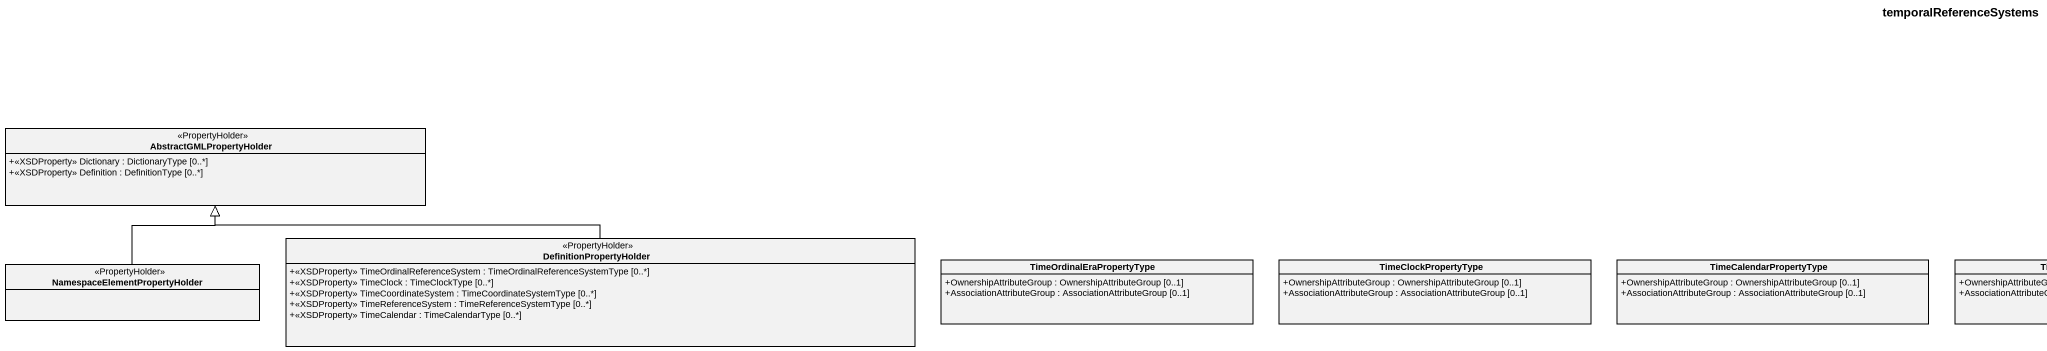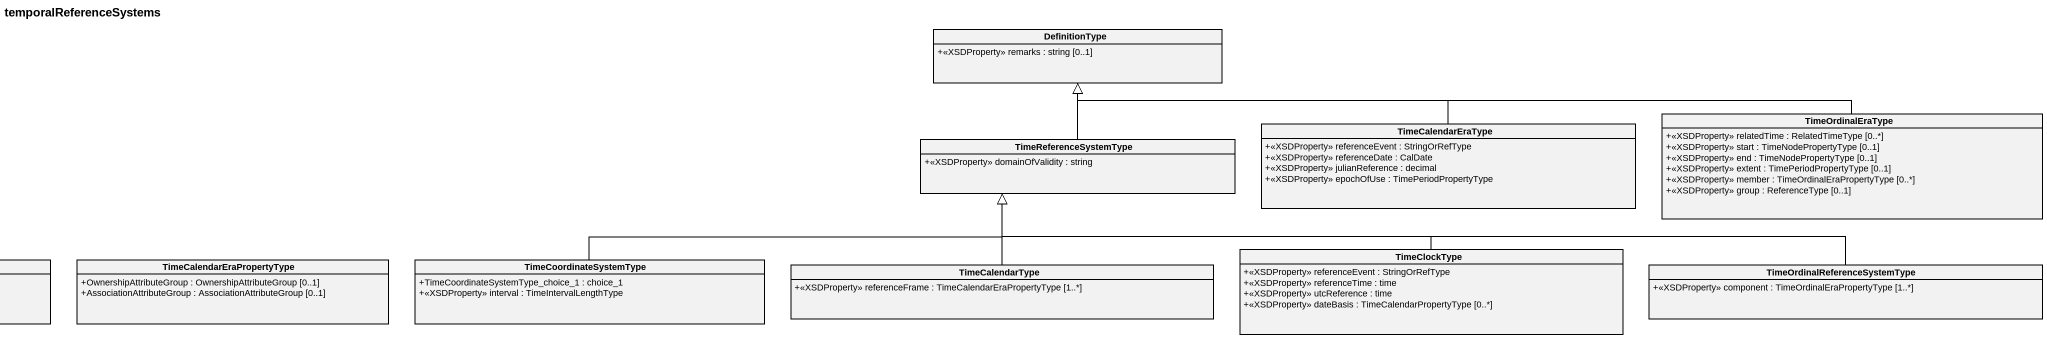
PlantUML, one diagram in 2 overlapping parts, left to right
@startuml
title temporalReferenceSystems
hide circle
hide empty members
skinparam classAttributeIconSize 0
class DefinitionType {
  +<<XSDProperty>> remarks : string [0..1]
}
class TimeOrdinalEraType {
  +<<XSDProperty>> relatedTime : RelatedTimeType [0..*]
  +<<XSDProperty>> start : TimeNodePropertyType [0..1]
  +<<XSDProperty>> end : TimeNodePropertyType [0..1]
  +<<XSDProperty>> extent : TimePeriodPropertyType [0..1]
  +<<XSDProperty>> member : TimeOrdinalEraPropertyType [0..*]
  +<<XSDProperty>> group : ReferenceType [0..1]
}
class AbstractGMLPropertyHolder <<PropertyHolder>> {
  +<<XSDProperty>> Dictionary : DictionaryType [0..*]
  +<<XSDProperty>> Definition : DefinitionType [0..*]
}
class TimeReferenceSystemType {
  +<<XSDProperty>> domainOfValidity : string
}
class TimeCalendarEraType {
  +<<XSDProperty>> referenceEvent : StringOrRefType
  +<<XSDProperty>> referenceDate : CalDate
  +<<XSDProperty>> julianReference : decimal
  +<<XSDProperty>> epochOfUse : TimePeriodPropertyType
}
class "NamespaceElementPropertyHolder" as NamespaceElementPropertyHold <<PropertyHolder>>
class DefinitionPropertyHolder <<PropertyHolder>> {
  +<<XSDProperty>> TimeOrdinalReferenceSystem : TimeOrdinalReferenceSystemType [0..*]
  +<<XSDProperty>> TimeClock : TimeClockType [0..*]
  +<<XSDProperty>> TimeCoordinateSystem : TimeCoordinateSystemType [0..*]
  +<<XSDProperty>> TimeReferenceSystem : TimeReferenceSystemType [0..*]
  +<<XSDProperty>> TimeCalendar : TimeCalendarType [0..*]
}
class TimeOrdinalEraPropertyType {
  +OwnershipAttributeGroup : OwnershipAttributeGroup [0..1]
  +AssociationAttributeGroup : AssociationAttributeGroup [0..1]
}
class TimeClockPropertyType {
  +OwnershipAttributeGroup : OwnershipAttributeGroup [0..1]
  +AssociationAttributeGroup : AssociationAttributeGroup [0..1]
}
class TimeCalendarPropertyType {
  +OwnershipAttributeGroup : OwnershipAttributeGroup [0..1]
  +AssociationAttributeGroup : AssociationAttributeGroup [0..1]
}
class TimeCalendarEraPropertyType {
  +OwnershipAttributeGroup : OwnershipAttributeGroup [0..1]
  +AssociationAttributeGroup : AssociationAttributeGroup [0..1]
}
class TimeCoordinateSystemType {
  +TimeCoordinateSystemType_choice_1 : choice_1
  +<<XSDProperty>> interval : TimeIntervalLengthType
}
class TimeCalendarType {
  +<<XSDProperty>> referenceFrame : TimeCalendarEraPropertyType [1..*]
}
class TimeClockType {
  +<<XSDProperty>> referenceEvent : StringOrRefType
  +<<XSDProperty>> referenceTime : time
  +<<XSDProperty>> utcReference : time
  +<<XSDProperty>> dateBasis : TimeCalendarPropertyType [0..*]
}
class "TimeOrdinalReferenceSystemType" as TimeOrdinalReferenceSystemTy {
  +<<XSDProperty>> component : TimeOrdinalEraPropertyType [1..*]
}
TimeOrdinalEraType -left-|> DefinitionType
TimeReferenceSystemType -up-|> DefinitionType
TimeCalendarEraType -left-|> DefinitionType
NamespaceElementPropertyHold -up-|> AbstractGMLPropertyHolder
DefinitionPropertyHolder -left-|> AbstractGMLPropertyHolder
TimeCoordinateSystemType -right-|> TimeReferenceSystemType
TimeCalendarType -up-|> TimeReferenceSystemType
TimeClockType -left-|> TimeReferenceSystemType
TimeOrdinalReferenceSystemTy -left-|> TimeReferenceSystemType
@enduml
